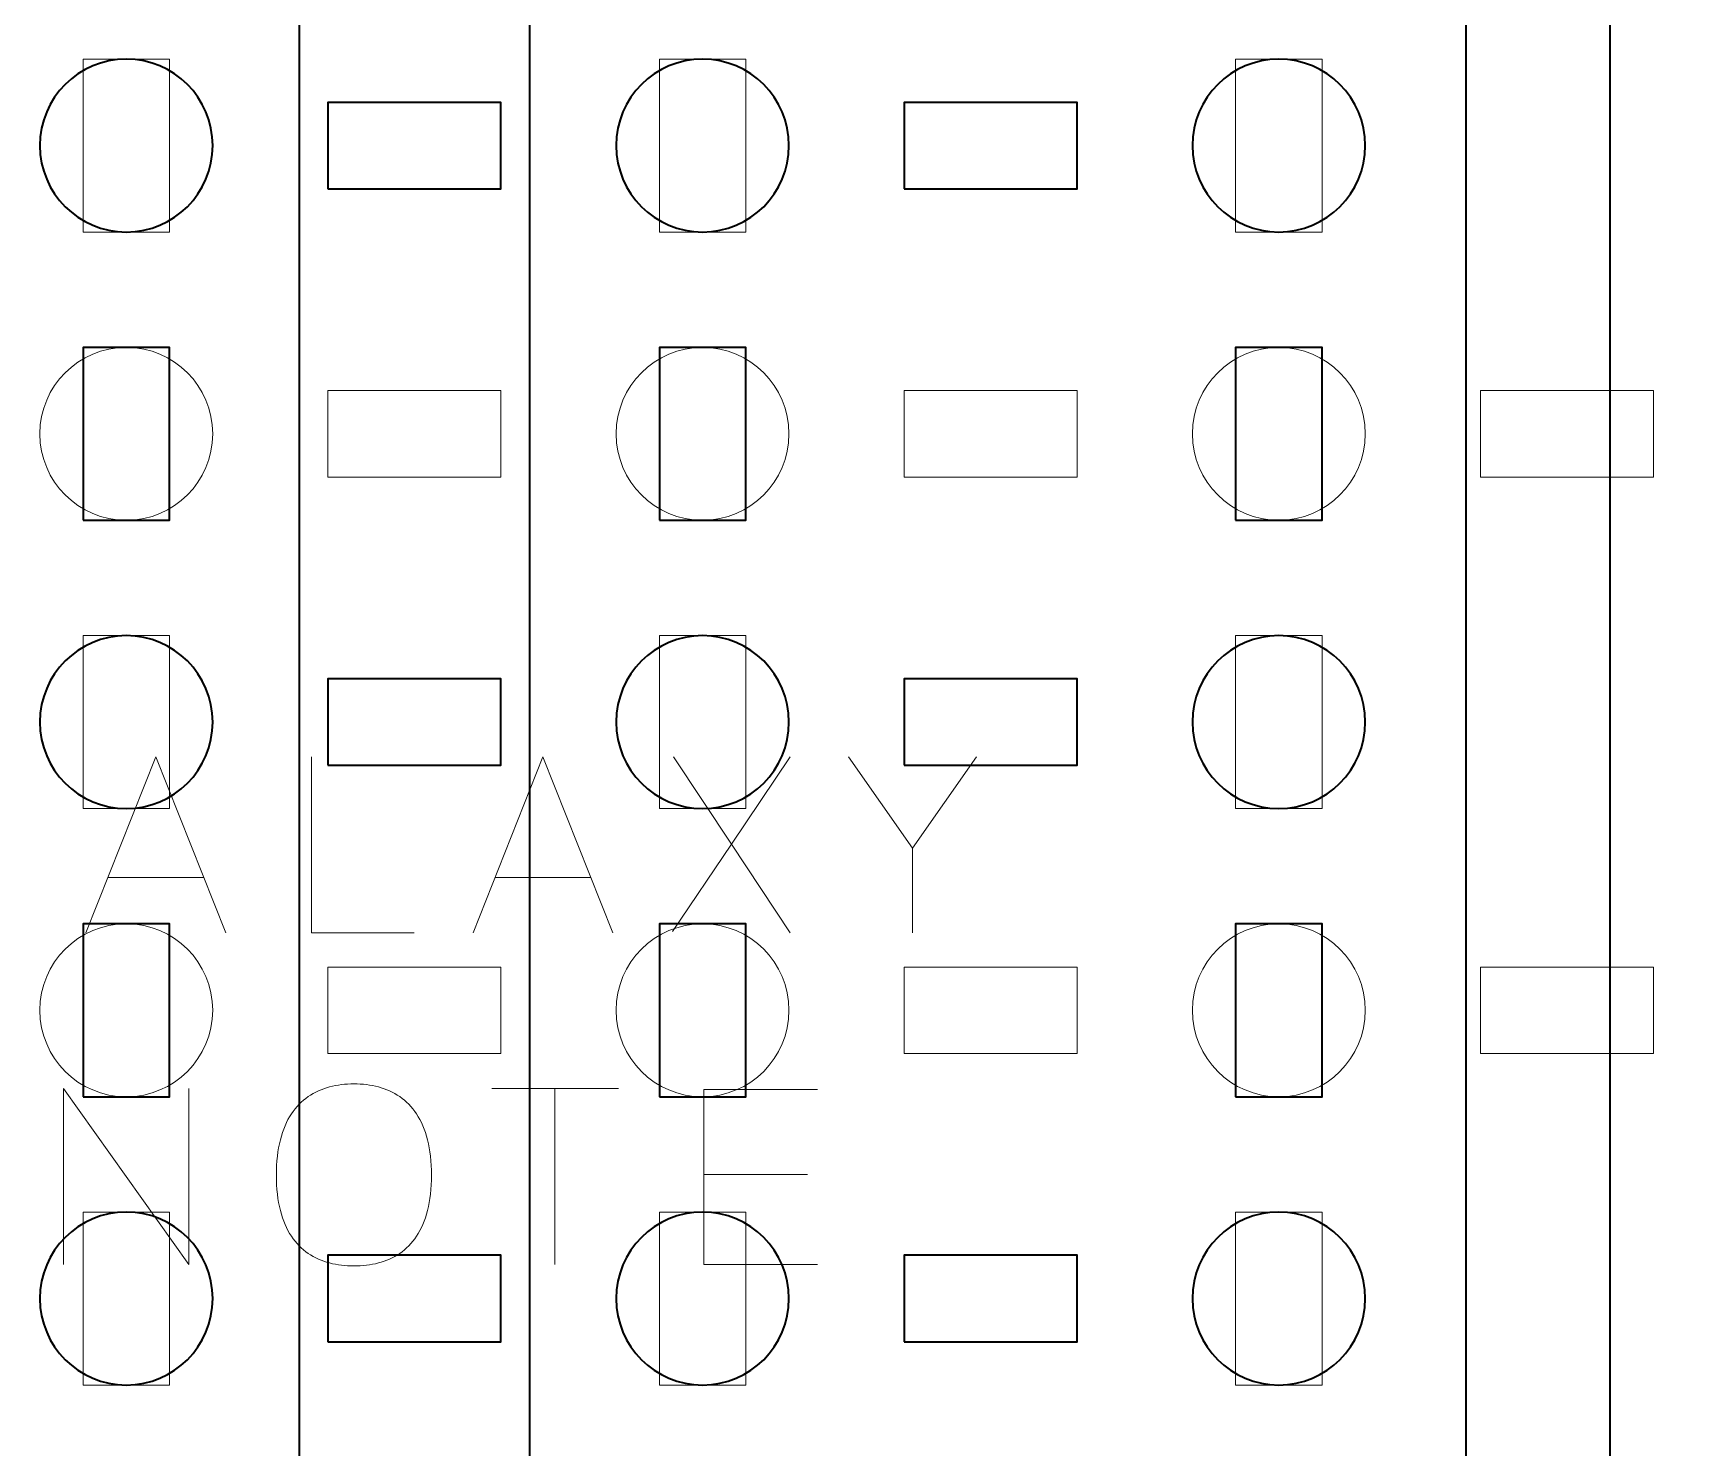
# Model space of a CAD drawing. Header units: centimetres. Extents: x -40 to 171, y -20 to 141.
# Drawn here: x 7.18 to 12.91, y 63.63 to 68.54 of the extents above; entities that cross this region are included whole.
import ezdxf

# ---------------------------------------------------------------- set-up
doc = ezdxf.new("R2010")
doc.units = ezdxf.units.CM
doc.header["$MEASUREMENT"] = 0
doc.layers.add('Layer 1', color=7, linetype='Continuous')

msp = doc.modelspace()

# ---------------------------------------------------------------- linework, layer by layer
at = {"layer": 'Layer 1', "color": 250, "lineweight": 35}
msp.add_lwpolyline([(8.1, 55.15), (8.9, 55.15), (8.9, 75.15), (8.1, 75.15), (8.1, 55.15)], close=True, dxfattribs=at)
for points, knots in [([(17.65, 54.5), (17.65, 54.5), (-0.65, 54.5), (-0.65, 54.5), (-0.65, 54.5), (-0.92609, 54.5), (-1.15, 54.72391), (-1.15, 55), (-1.15, 55), (-1.15, 55), (-1.15, 81.3), (-1.15, 81.3), (-1.15, 81.3), (-1.15, 81.57609), (-0.92609, 81.8), (-0.65, 81.8), (-0.65, 81.8), (-0.65, 81.8), (17.65, 81.8), (17.65, 81.8), (17.65, 81.8), (17.92609, 81.8), (18.15, 81.57609), (18.15, 81.3), (18.15, 81.3), (18.15, 81.3), (18.15, 55), (18.15, 55), (18.15, 55), (18.15, 54.72391), (17.92609, 54.5), (17.65, 54.5)], [0, 0, 0, 0, 0.125, 0.125, 0.125, 0.125, 0.25, 0.25, 0.25, 0.25, 0.375, 0.375, 0.375, 0.375, 0.5, 0.5, 0.5, 0.5, 0.625, 0.625, 0.625, 0.625, 0.75, 0.75, 0.75, 0.75, 0.875, 0.875, 0.875, 0.875, 1, 1, 1, 1]), ([(11.65, 57.5), (11.65, 57.5), (5.35, 57.5), (5.35, 57.5), (5.35, 57.5), (5.07391, 57.5), (4.85, 57.72391), (4.85, 58), (4.85, 58), (4.85, 58), (4.85, 72.3), (4.85, 72.3), (4.85, 72.3), (4.85, 72.57609), (5.07391, 72.8), (5.35, 72.8), (5.35, 72.8), (5.35, 72.8), (11.65, 72.8), (11.65, 72.8), (11.65, 72.8), (11.92609, 72.8), (12.15, 72.57609), (12.15, 72.3), (12.15, 72.3), (12.15, 72.3), (12.15, 58), (12.15, 58), (12.15, 58), (12.15, 57.72391), (11.92609, 57.5), (11.65, 57.5)], [0, 0, 0, 0, 0.125, 0.125, 0.125, 0.125, 0.25, 0.25, 0.25, 0.25, 0.375, 0.375, 0.375, 0.375, 0.5, 0.5, 0.5, 0.5, 0.625, 0.625, 0.625, 0.625, 0.75, 0.75, 0.75, 0.75, 0.875, 0.875, 0.875, 0.875, 1, 1, 1, 1]), ([(7.2, 68.15), (7.2, 68.31566), (7.33434, 68.45), (7.5, 68.45), (7.5, 68.45), (7.66566, 68.45), (7.8, 68.31566), (7.8, 68.15), (7.8, 68.15), (7.8, 67.98434), (7.66566, 67.85), (7.5, 67.85), (7.5, 67.85), (7.33434, 67.85), (7.2, 67.98434), (7.2, 68.15)], [0, 0, 0, 0, 0.25, 0.25, 0.25, 0.25, 0.5, 0.5, 0.5, 0.5, 0.75, 0.75, 0.75, 0.75, 1, 1, 1, 1]), ([(9.2, 68.15), (9.2, 68.31566), (9.33434, 68.45), (9.5, 68.45), (9.5, 68.45), (9.66566, 68.45), (9.8, 68.31566), (9.8, 68.15), (9.8, 68.15), (9.8, 67.98434), (9.66566, 67.85), (9.5, 67.85), (9.5, 67.85), (9.33434, 67.85), (9.2, 67.98434), (9.2, 68.15)], [0, 0, 0, 0, 0.25, 0.25, 0.25, 0.25, 0.5, 0.5, 0.5, 0.5, 0.75, 0.75, 0.75, 0.75, 1, 1, 1, 1]), ([(11.2, 68.15), (11.2, 68.31566), (11.33434, 68.45), (11.5, 68.45), (11.5, 68.45), (11.66566, 68.45), (11.8, 68.31566), (11.8, 68.15), (11.8, 68.15), (11.8, 67.98434), (11.66566, 67.85), (11.5, 67.85), (11.5, 67.85), (11.33434, 67.85), (11.2, 67.98434), (11.2, 68.15)], [0, 0, 0, 0, 0.25, 0.25, 0.25, 0.25, 0.5, 0.5, 0.5, 0.5, 0.75, 0.75, 0.75, 0.75, 1, 1, 1, 1]), ([(8.2, 68), (8.2, 68), (8.2, 68.3), (8.2, 68.3), (8.2, 68.3), (8.2, 68.3), (8.8, 68.3), (8.8, 68.3), (8.8, 68.3), (8.8, 68.3), (8.8, 68), (8.8, 68), (8.8, 68), (8.8, 68), (8.2, 68), (8.2, 68)], [0, 0, 0, 0, 0.25, 0.25, 0.25, 0.25, 0.5, 0.5, 0.5, 0.5, 0.75, 0.75, 0.75, 0.75, 1, 1, 1, 1]), ([(10.2, 68), (10.2, 68), (10.2, 68.3), (10.2, 68.3), (10.2, 68.3), (10.2, 68.3), (10.8, 68.3), (10.8, 68.3), (10.8, 68.3), (10.8, 68.3), (10.8, 68), (10.8, 68), (10.8, 68), (10.8, 68), (10.2, 68), (10.2, 68)], [0, 0, 0, 0, 0.25, 0.25, 0.25, 0.25, 0.5, 0.5, 0.5, 0.5, 0.75, 0.75, 0.75, 0.75, 1, 1, 1, 1]), ([(7.35, 66.85), (7.35, 66.85), (7.35, 67.45), (7.35, 67.45), (7.35, 67.45), (7.35, 67.45), (7.65, 67.45), (7.65, 67.45), (7.65, 67.45), (7.65, 67.45), (7.65, 66.85), (7.65, 66.85), (7.65, 66.85), (7.65, 66.85), (7.35, 66.85), (7.35, 66.85)], [0, 0, 0, 0, 0.25, 0.25, 0.25, 0.25, 0.5, 0.5, 0.5, 0.5, 0.75, 0.75, 0.75, 0.75, 1, 1, 1, 1]), ([(9.35, 66.85), (9.35, 66.85), (9.35, 67.45), (9.35, 67.45), (9.35, 67.45), (9.35, 67.45), (9.65, 67.45), (9.65, 67.45), (9.65, 67.45), (9.65, 67.45), (9.65, 66.85), (9.65, 66.85), (9.65, 66.85), (9.65, 66.85), (9.35, 66.85), (9.35, 66.85)], [0, 0, 0, 0, 0.25, 0.25, 0.25, 0.25, 0.5, 0.5, 0.5, 0.5, 0.75, 0.75, 0.75, 0.75, 1, 1, 1, 1]), ([(11.35, 66.85), (11.35, 66.85), (11.35, 67.45), (11.35, 67.45), (11.35, 67.45), (11.35, 67.45), (11.65, 67.45), (11.65, 67.45), (11.65, 67.45), (11.65, 67.45), (11.65, 66.85), (11.65, 66.85), (11.65, 66.85), (11.65, 66.85), (11.35, 66.85), (11.35, 66.85)], [0, 0, 0, 0, 0.25, 0.25, 0.25, 0.25, 0.5, 0.5, 0.5, 0.5, 0.75, 0.75, 0.75, 0.75, 1, 1, 1, 1]), ([(7.2, 66.15), (7.2, 66.31566), (7.33434, 66.45), (7.5, 66.45), (7.5, 66.45), (7.66566, 66.45), (7.8, 66.31566), (7.8, 66.15), (7.8, 66.15), (7.8, 65.98434), (7.66566, 65.85), (7.5, 65.85), (7.5, 65.85), (7.33434, 65.85), (7.2, 65.98434), (7.2, 66.15)], [0, 0, 0, 0, 0.25, 0.25, 0.25, 0.25, 0.5, 0.5, 0.5, 0.5, 0.75, 0.75, 0.75, 0.75, 1, 1, 1, 1]), ([(9.2, 66.15), (9.2, 66.31566), (9.33434, 66.45), (9.5, 66.45), (9.5, 66.45), (9.66566, 66.45), (9.8, 66.31566), (9.8, 66.15), (9.8, 66.15), (9.8, 65.98434), (9.66566, 65.85), (9.5, 65.85), (9.5, 65.85), (9.33434, 65.85), (9.2, 65.98434), (9.2, 66.15)], [0, 0, 0, 0, 0.25, 0.25, 0.25, 0.25, 0.5, 0.5, 0.5, 0.5, 0.75, 0.75, 0.75, 0.75, 1, 1, 1, 1]), ([(11.2, 66.15), (11.2, 66.31566), (11.33434, 66.45), (11.5, 66.45), (11.5, 66.45), (11.66566, 66.45), (11.8, 66.31566), (11.8, 66.15), (11.8, 66.15), (11.8, 65.98434), (11.66566, 65.85), (11.5, 65.85), (11.5, 65.85), (11.33434, 65.85), (11.2, 65.98434), (11.2, 66.15)], [0, 0, 0, 0, 0.25, 0.25, 0.25, 0.25, 0.5, 0.5, 0.5, 0.5, 0.75, 0.75, 0.75, 0.75, 1, 1, 1, 1]), ([(8.2, 66), (8.2, 66), (8.2, 66.3), (8.2, 66.3), (8.2, 66.3), (8.2, 66.3), (8.8, 66.3), (8.8, 66.3), (8.8, 66.3), (8.8, 66.3), (8.8, 66), (8.8, 66), (8.8, 66), (8.8, 66), (8.2, 66), (8.2, 66)], [0, 0, 0, 0, 0.25, 0.25, 0.25, 0.25, 0.5, 0.5, 0.5, 0.5, 0.75, 0.75, 0.75, 0.75, 1, 1, 1, 1]), ([(10.2, 66), (10.2, 66), (10.2, 66.3), (10.2, 66.3), (10.2, 66.3), (10.2, 66.3), (10.8, 66.3), (10.8, 66.3), (10.8, 66.3), (10.8, 66.3), (10.8, 66), (10.8, 66), (10.8, 66), (10.8, 66), (10.2, 66), (10.2, 66)], [0, 0, 0, 0, 0.25, 0.25, 0.25, 0.25, 0.5, 0.5, 0.5, 0.5, 0.75, 0.75, 0.75, 0.75, 1, 1, 1, 1]), ([(7.35, 64.85), (7.35, 64.85), (7.35, 65.45), (7.35, 65.45), (7.35, 65.45), (7.35, 65.45), (7.65, 65.45), (7.65, 65.45), (7.65, 65.45), (7.65, 65.45), (7.65, 64.85), (7.65, 64.85), (7.65, 64.85), (7.65, 64.85), (7.35, 64.85), (7.35, 64.85)], [0, 0, 0, 0, 0.25, 0.25, 0.25, 0.25, 0.5, 0.5, 0.5, 0.5, 0.75, 0.75, 0.75, 0.75, 1, 1, 1, 1]), ([(9.35, 64.85), (9.35, 64.85), (9.35, 65.45), (9.35, 65.45), (9.35, 65.45), (9.35, 65.45), (9.65, 65.45), (9.65, 65.45), (9.65, 65.45), (9.65, 65.45), (9.65, 64.85), (9.65, 64.85), (9.65, 64.85), (9.65, 64.85), (9.35, 64.85), (9.35, 64.85)], [0, 0, 0, 0, 0.25, 0.25, 0.25, 0.25, 0.5, 0.5, 0.5, 0.5, 0.75, 0.75, 0.75, 0.75, 1, 1, 1, 1]), ([(11.35, 64.85), (11.35, 64.85), (11.35, 65.45), (11.35, 65.45), (11.35, 65.45), (11.35, 65.45), (11.65, 65.45), (11.65, 65.45), (11.65, 65.45), (11.65, 65.45), (11.65, 64.85), (11.65, 64.85), (11.65, 64.85), (11.65, 64.85), (11.35, 64.85), (11.35, 64.85)], [0, 0, 0, 0, 0.25, 0.25, 0.25, 0.25, 0.5, 0.5, 0.5, 0.5, 0.75, 0.75, 0.75, 0.75, 1, 1, 1, 1]), ([(7.2, 64.15), (7.2, 64.31566), (7.33434, 64.45), (7.5, 64.45), (7.5, 64.45), (7.66566, 64.45), (7.8, 64.31566), (7.8, 64.15), (7.8, 64.15), (7.8, 63.98434), (7.66566, 63.85), (7.5, 63.85), (7.5, 63.85), (7.33434, 63.85), (7.2, 63.98434), (7.2, 64.15)], [0, 0, 0, 0, 0.25, 0.25, 0.25, 0.25, 0.5, 0.5, 0.5, 0.5, 0.75, 0.75, 0.75, 0.75, 1, 1, 1, 1]), ([(9.2, 64.15), (9.2, 64.31566), (9.33434, 64.45), (9.5, 64.45), (9.5, 64.45), (9.66566, 64.45), (9.8, 64.31566), (9.8, 64.15), (9.8, 64.15), (9.8, 63.98434), (9.66566, 63.85), (9.5, 63.85), (9.5, 63.85), (9.33434, 63.85), (9.2, 63.98434), (9.2, 64.15)], [0, 0, 0, 0, 0.25, 0.25, 0.25, 0.25, 0.5, 0.5, 0.5, 0.5, 0.75, 0.75, 0.75, 0.75, 1, 1, 1, 1]), ([(11.2, 64.15), (11.2, 64.31566), (11.33434, 64.45), (11.5, 64.45), (11.5, 64.45), (11.66566, 64.45), (11.8, 64.31566), (11.8, 64.15), (11.8, 64.15), (11.8, 63.98434), (11.66566, 63.85), (11.5, 63.85), (11.5, 63.85), (11.33434, 63.85), (11.2, 63.98434), (11.2, 64.15)], [0, 0, 0, 0, 0.25, 0.25, 0.25, 0.25, 0.5, 0.5, 0.5, 0.5, 0.75, 0.75, 0.75, 0.75, 1, 1, 1, 1]), ([(8.2, 64), (8.2, 64), (8.2, 64.3), (8.2, 64.3), (8.2, 64.3), (8.2, 64.3), (8.8, 64.3), (8.8, 64.3), (8.8, 64.3), (8.8, 64.3), (8.8, 64), (8.8, 64), (8.8, 64), (8.8, 64), (8.2, 64), (8.2, 64)], [0, 0, 0, 0, 0.25, 0.25, 0.25, 0.25, 0.5, 0.5, 0.5, 0.5, 0.75, 0.75, 0.75, 0.75, 1, 1, 1, 1]), ([(10.2, 64), (10.2, 64), (10.2, 64.3), (10.2, 64.3), (10.2, 64.3), (10.2, 64.3), (10.8, 64.3), (10.8, 64.3), (10.8, 64.3), (10.8, 64.3), (10.8, 64), (10.8, 64), (10.8, 64), (10.8, 64), (10.2, 64), (10.2, 64)], [0, 0, 0, 0, 0.25, 0.25, 0.25, 0.25, 0.5, 0.5, 0.5, 0.5, 0.75, 0.75, 0.75, 0.75, 1, 1, 1, 1])]:
    msp.add_open_spline(points, degree=3, knots=knots, dxfattribs=at)
at = {"layer": 'Layer 1', "color": 142, "lineweight": 35}
msp.add_open_spline([(4.35, 57.65), (4.35, 57.65), (4.35, 72.65), (4.35, 72.65), (4.35, 72.65), (4.35, 72.65), (12.65, 72.65), (12.65, 72.65), (12.65, 72.65), (12.65, 72.65), (12.65, 57.65), (12.65, 57.65), (12.65, 57.65), (12.65, 57.65), (4.35, 57.65), (4.35, 57.65)], degree=3, knots=[0, 0, 0, 0, 0.25, 0.25, 0.25, 0.25, 0.5, 0.5, 0.5, 0.5, 0.75, 0.75, 0.75, 0.75, 1, 1, 1, 1], dxfattribs=at)
at = {"layer": 'Layer 1', "color": 250, "lineweight": 20}
for points in [[(7.35, 67.85), (7.35, 67.85), (7.35, 68.45), (7.35, 68.45), (7.35, 68.45), (7.35, 68.45), (7.65, 68.45), (7.65, 68.45), (7.65, 68.45), (7.65, 68.45), (7.65, 67.85), (7.65, 67.85), (7.65, 67.85), (7.65, 67.85), (7.35, 67.85), (7.35, 67.85)], [(9.35, 67.85), (9.35, 67.85), (9.35, 68.45), (9.35, 68.45), (9.35, 68.45), (9.35, 68.45), (9.65, 68.45), (9.65, 68.45), (9.65, 68.45), (9.65, 68.45), (9.65, 67.85), (9.65, 67.85), (9.65, 67.85), (9.65, 67.85), (9.35, 67.85), (9.35, 67.85)], [(11.35, 67.85), (11.35, 67.85), (11.35, 68.45), (11.35, 68.45), (11.35, 68.45), (11.35, 68.45), (11.65, 68.45), (11.65, 68.45), (11.65, 68.45), (11.65, 68.45), (11.65, 67.85), (11.65, 67.85), (11.65, 67.85), (11.65, 67.85), (11.35, 67.85), (11.35, 67.85)], [(7.2, 67.15), (7.2, 67.31566), (7.33434, 67.45), (7.5, 67.45), (7.5, 67.45), (7.66566, 67.45), (7.8, 67.31566), (7.8, 67.15), (7.8, 67.15), (7.8, 66.98434), (7.66566, 66.85), (7.5, 66.85), (7.5, 66.85), (7.33434, 66.85), (7.2, 66.98434), (7.2, 67.15)], [(9.2, 67.15), (9.2, 67.31566), (9.33434, 67.45), (9.5, 67.45), (9.5, 67.45), (9.66566, 67.45), (9.8, 67.31566), (9.8, 67.15), (9.8, 67.15), (9.8, 66.98434), (9.66566, 66.85), (9.5, 66.85), (9.5, 66.85), (9.33434, 66.85), (9.2, 66.98434), (9.2, 67.15)], [(11.2, 67.15), (11.2, 67.31566), (11.33434, 67.45), (11.5, 67.45), (11.5, 67.45), (11.66566, 67.45), (11.8, 67.31566), (11.8, 67.15), (11.8, 67.15), (11.8, 66.98434), (11.66566, 66.85), (11.5, 66.85), (11.5, 66.85), (11.33434, 66.85), (11.2, 66.98434), (11.2, 67.15)], [(8.2, 67), (8.2, 67), (8.2, 67.3), (8.2, 67.3), (8.2, 67.3), (8.2, 67.3), (8.8, 67.3), (8.8, 67.3), (8.8, 67.3), (8.8, 67.3), (8.8, 67), (8.8, 67), (8.8, 67), (8.8, 67), (8.2, 67), (8.2, 67)], [(10.2, 67), (10.2, 67), (10.2, 67.3), (10.2, 67.3), (10.2, 67.3), (10.2, 67.3), (10.8, 67.3), (10.8, 67.3), (10.8, 67.3), (10.8, 67.3), (10.8, 67), (10.8, 67), (10.8, 67), (10.8, 67), (10.2, 67), (10.2, 67)], [(12.2, 67), (12.2, 67), (12.2, 67.3), (12.2, 67.3), (12.2, 67.3), (12.2, 67.3), (12.8, 67.3), (12.8, 67.3), (12.8, 67.3), (12.8, 67.3), (12.8, 67), (12.8, 67), (12.8, 67), (12.8, 67), (12.2, 67), (12.2, 67)], [(7.35, 65.85), (7.35, 65.85), (7.35, 66.45), (7.35, 66.45), (7.35, 66.45), (7.35, 66.45), (7.65, 66.45), (7.65, 66.45), (7.65, 66.45), (7.65, 66.45), (7.65, 65.85), (7.65, 65.85), (7.65, 65.85), (7.65, 65.85), (7.35, 65.85), (7.35, 65.85)], [(9.35, 65.85), (9.35, 65.85), (9.35, 66.45), (9.35, 66.45), (9.35, 66.45), (9.35, 66.45), (9.65, 66.45), (9.65, 66.45), (9.65, 66.45), (9.65, 66.45), (9.65, 65.85), (9.65, 65.85), (9.65, 65.85), (9.65, 65.85), (9.35, 65.85), (9.35, 65.85)], [(11.35, 65.85), (11.35, 65.85), (11.35, 66.45), (11.35, 66.45), (11.35, 66.45), (11.35, 66.45), (11.65, 66.45), (11.65, 66.45), (11.65, 66.45), (11.65, 66.45), (11.65, 65.85), (11.65, 65.85), (11.65, 65.85), (11.65, 65.85), (11.35, 65.85), (11.35, 65.85)], [(7.2, 65.15), (7.2, 65.31566), (7.33434, 65.45), (7.5, 65.45), (7.5, 65.45), (7.66566, 65.45), (7.8, 65.31566), (7.8, 65.15), (7.8, 65.15), (7.8, 64.98434), (7.66566, 64.85), (7.5, 64.85), (7.5, 64.85), (7.33434, 64.85), (7.2, 64.98434), (7.2, 65.15)], [(9.2, 65.15), (9.2, 65.31566), (9.33434, 65.45), (9.5, 65.45), (9.5, 65.45), (9.66566, 65.45), (9.8, 65.31566), (9.8, 65.15), (9.8, 65.15), (9.8, 64.98434), (9.66566, 64.85), (9.5, 64.85), (9.5, 64.85), (9.33434, 64.85), (9.2, 64.98434), (9.2, 65.15)], [(11.2, 65.15), (11.2, 65.31566), (11.33434, 65.45), (11.5, 65.45), (11.5, 65.45), (11.66566, 65.45), (11.8, 65.31566), (11.8, 65.15), (11.8, 65.15), (11.8, 64.98434), (11.66566, 64.85), (11.5, 64.85), (11.5, 64.85), (11.33434, 64.85), (11.2, 64.98434), (11.2, 65.15)], [(8.2, 65), (8.2, 65), (8.2, 65.3), (8.2, 65.3), (8.2, 65.3), (8.2, 65.3), (8.8, 65.3), (8.8, 65.3), (8.8, 65.3), (8.8, 65.3), (8.8, 65), (8.8, 65), (8.8, 65), (8.8, 65), (8.2, 65), (8.2, 65)], [(10.2, 65), (10.2, 65), (10.2, 65.3), (10.2, 65.3), (10.2, 65.3), (10.2, 65.3), (10.8, 65.3), (10.8, 65.3), (10.8, 65.3), (10.8, 65.3), (10.8, 65), (10.8, 65), (10.8, 65), (10.8, 65), (10.2, 65), (10.2, 65)], [(12.2, 65), (12.2, 65), (12.2, 65.3), (12.2, 65.3), (12.2, 65.3), (12.2, 65.3), (12.8, 65.3), (12.8, 65.3), (12.8, 65.3), (12.8, 65.3), (12.8, 65), (12.8, 65), (12.8, 65), (12.8, 65), (12.2, 65), (12.2, 65)], [(7.35, 63.85), (7.35, 63.85), (7.35, 64.45), (7.35, 64.45), (7.35, 64.45), (7.35, 64.45), (7.65, 64.45), (7.65, 64.45), (7.65, 64.45), (7.65, 64.45), (7.65, 63.85), (7.65, 63.85), (7.65, 63.85), (7.65, 63.85), (7.35, 63.85), (7.35, 63.85)], [(9.35, 63.85), (9.35, 63.85), (9.35, 64.45), (9.35, 64.45), (9.35, 64.45), (9.35, 64.45), (9.65, 64.45), (9.65, 64.45), (9.65, 64.45), (9.65, 64.45), (9.65, 63.85), (9.65, 63.85), (9.65, 63.85), (9.65, 63.85), (9.35, 63.85), (9.35, 63.85)], [(11.35, 63.85), (11.35, 63.85), (11.35, 64.45), (11.35, 64.45), (11.35, 64.45), (11.35, 64.45), (11.65, 64.45), (11.65, 64.45), (11.65, 64.45), (11.65, 64.45), (11.65, 63.85), (11.65, 63.85), (11.65, 63.85), (11.65, 63.85), (11.35, 63.85), (11.35, 63.85)]]:
    msp.add_open_spline(points, degree=3, knots=[0, 0, 0, 0, 0.25, 0.25, 0.25, 0.25, 0.5, 0.5, 0.5, 0.5, 0.75, 0.75, 0.75, 0.75, 1, 1, 1, 1], dxfattribs=at)
at = {"layer": 'Layer 1', "color": 30, "lineweight": 9}
for points, knots in [([(7.35995, 65.41882), (7.35995, 65.41882), (7.6021, 66.02927), (7.6021, 66.02927), (7.6021, 66.02927), (7.6021, 66.02927), (7.84509, 65.41882), (7.84509, 65.41882), (7.84509, 65.41882), (7.84509, 65.41882), (7.6021, 66.02927), (7.6021, 66.02927), (7.6021, 66.02927), (7.6021, 66.02927), (7.35995, 65.41882), (7.35995, 65.41882)], [0, 0, 0, 0, 0.25, 0.25, 0.25, 0.25, 0.5, 0.5, 0.5, 0.5, 0.75, 0.75, 0.75, 0.75, 1, 1, 1, 1]), ([(8.49957, 65.41882), (8.49957, 65.41882), (8.14312, 65.41882), (8.14312, 65.41882), (8.14312, 65.41882), (8.14312, 65.41882), (8.14312, 66.02927), (8.14312, 66.02927), (8.14312, 66.02927), (8.14312, 66.02927), (8.14312, 65.41882), (8.14312, 65.41882), (8.14312, 65.41882), (8.14312, 65.41882), (8.49957, 65.41882), (8.49957, 65.41882)], [0, 0, 0, 0, 0.25, 0.25, 0.25, 0.25, 0.5, 0.5, 0.5, 0.5, 0.75, 0.75, 0.75, 0.75, 1, 1, 1, 1]), ([(8.70362, 65.41882), (8.70362, 65.41882), (8.94577, 66.02927), (8.94577, 66.02927), (8.94577, 66.02927), (8.94577, 66.02927), (9.18876, 65.41882), (9.18876, 65.41882), (9.18876, 65.41882), (9.18876, 65.41882), (8.94577, 66.02927), (8.94577, 66.02927), (8.94577, 66.02927), (8.94577, 66.02927), (8.70362, 65.41882), (8.70362, 65.41882)], [0, 0, 0, 0, 0.25, 0.25, 0.25, 0.25, 0.5, 0.5, 0.5, 0.5, 0.75, 0.75, 0.75, 0.75, 1, 1, 1, 1]), ([(9.39535, 65.42305), (9.39535, 65.42305), (9.60024, 65.72616), (9.60024, 65.72616), (9.60024, 65.72616), (9.60024, 65.72616), (9.39874, 66.02927), (9.39874, 66.02927), (9.39874, 66.02927), (9.39874, 66.02927), (9.60024, 65.72616), (9.60024, 65.72616), (9.60024, 65.72616), (9.60024, 65.72616), (9.80429, 66.02927), (9.80429, 66.02927), (9.80429, 66.02927), (9.80429, 66.02927), (9.60024, 65.72616), (9.60024, 65.72616), (9.60024, 65.72616), (9.60024, 65.72616), (9.80429, 65.41882), (9.80429, 65.41882), (9.80429, 65.41882), (9.80429, 65.41882), (9.60024, 65.72616), (9.60024, 65.72616), (9.60024, 65.72616), (9.60024, 65.72616), (9.39535, 65.42305), (9.39535, 65.42305)], [0, 0, 0, 0, 0.125, 0.125, 0.125, 0.125, 0.25, 0.25, 0.25, 0.25, 0.375, 0.375, 0.375, 0.375, 0.5, 0.5, 0.5, 0.5, 0.625, 0.625, 0.625, 0.625, 0.75, 0.75, 0.75, 0.75, 0.875, 0.875, 0.875, 0.875, 1, 1, 1, 1]), ([(10.22848, 65.41882), (10.22848, 65.41882), (10.22848, 65.71261), (10.22848, 65.71261), (10.22848, 65.71261), (10.22848, 65.71261), (10.00665, 66.02927), (10.00665, 66.02927), (10.00665, 66.02927), (10.00665, 66.02927), (10.22848, 65.71261), (10.22848, 65.71261), (10.22848, 65.71261), (10.22848, 65.71261), (10.45031, 66.02927), (10.45031, 66.02927), (10.45031, 66.02927), (10.45031, 66.02927), (10.22848, 65.71261), (10.22848, 65.71261), (10.22848, 65.71261), (10.22848, 65.71261), (10.22848, 65.41882), (10.22848, 65.41882)], [0, 0, 0, 0, 0.1666667, 0.1666667, 0.1666667, 0.1666667, 0.3333333, 0.3333333, 0.3333333, 0.3333333, 0.5, 0.5, 0.5, 0.5, 0.6666667, 0.6666667, 0.6666667, 0.6666667, 0.8333333, 0.8333333, 0.8333333, 0.8333333, 1, 1, 1, 1]), ([(7.43615, 65.61101), (7.43615, 65.61101), (7.76805, 65.61101), (7.76805, 65.61101), (7.76805, 65.61101), (7.76805, 65.61101), (7.43615, 65.61101), (7.43615, 65.61101)], [0, 0, 0, 0, 0.5, 0.5, 0.5, 0.5, 1, 1, 1, 1]), ([(8.77982, 65.61101), (8.77982, 65.61101), (9.11172, 65.61101), (9.11172, 65.61101), (9.11172, 65.61101), (9.11172, 65.61101), (8.77982, 65.61101), (8.77982, 65.61101)], [0, 0, 0, 0, 0.5, 0.5, 0.5, 0.5, 1, 1, 1, 1]), ([(7.28163, 64.2682), (7.28163, 64.2682), (7.28163, 64.87865), (7.28163, 64.87865), (7.28163, 64.87865), (7.28163, 64.87865), (7.71682, 64.2682), (7.71682, 64.2682), (7.71682, 64.2682), (7.71682, 64.2682), (7.71682, 64.87865), (7.71682, 64.87865), (7.71682, 64.87865), (7.71682, 64.87865), (7.71682, 64.2682), (7.71682, 64.2682), (7.71682, 64.2682), (7.71682, 64.2682), (7.28163, 64.87865), (7.28163, 64.87865), (7.28163, 64.87865), (7.28163, 64.87865), (7.28163, 64.2682), (7.28163, 64.2682)], [0, 0, 0, 0, 0.1666667, 0.1666667, 0.1666667, 0.1666667, 0.3333333, 0.3333333, 0.3333333, 0.3333333, 0.5, 0.5, 0.5, 0.5, 0.6666667, 0.6666667, 0.6666667, 0.6666667, 0.8333333, 0.8333333, 0.8333333, 0.8333333, 1, 1, 1, 1]), ([(8.29001, 64.26312), (8.31979, 64.26298), (8.34801, 64.26651), (8.37496, 64.27342), (8.37496, 64.27342), (8.40177, 64.28048), (8.42633, 64.29148), (8.44876, 64.30672), (8.44876, 64.30672), (8.4712, 64.32182), (8.49067, 64.34172), (8.50718, 64.36627), (8.50718, 64.36627), (8.52369, 64.39083), (8.53639, 64.4206), (8.54542, 64.4556), (8.54542, 64.4556), (8.5546, 64.49059), (8.55911, 64.53137), (8.55925, 64.57808), (8.55925, 64.57808), (8.55911, 64.62479), (8.5546, 64.66557), (8.54542, 64.70071), (8.54542, 64.70071), (8.53639, 64.73584), (8.52369, 64.76576), (8.50718, 64.79045), (8.50718, 64.79045), (8.49067, 64.81515), (8.4712, 64.83519), (8.44876, 64.85057), (8.44876, 64.85057), (8.42633, 64.86595), (8.40177, 64.8771), (8.37496, 64.88429), (8.37496, 64.88429), (8.34801, 64.89135), (8.31979, 64.89488), (8.29001, 64.89474), (8.29001, 64.89474), (8.26024, 64.89488), (8.23201, 64.89135), (8.20506, 64.88429), (8.20506, 64.88429), (8.17825, 64.8771), (8.1537, 64.86595), (8.13126, 64.85057), (8.13126, 64.85057), (8.10882, 64.83519), (8.08935, 64.81515), (8.07284, 64.79045), (8.07284, 64.79045), (8.05633, 64.76576), (8.04363, 64.73584), (8.0346, 64.70071), (8.0346, 64.70071), (8.02543, 64.66557), (8.02091, 64.62479), (8.02077, 64.57808), (8.02077, 64.57808), (8.02091, 64.53137), (8.02543, 64.49059), (8.0346, 64.4556), (8.0346, 64.4556), (8.04363, 64.4206), (8.05633, 64.39083), (8.07284, 64.36627), (8.07284, 64.36627), (8.08935, 64.34172), (8.10882, 64.32182), (8.13126, 64.30672), (8.13126, 64.30672), (8.1537, 64.29148), (8.17825, 64.28048), (8.20506, 64.27342), (8.20506, 64.27342), (8.23201, 64.26651), (8.26024, 64.26298), (8.29001, 64.26312)], [0, 0, 0, 0, 0.05, 0.05, 0.05, 0.05, 0.1, 0.1, 0.1, 0.1, 0.15, 0.15, 0.15, 0.15, 0.2, 0.2, 0.2, 0.2, 0.25, 0.25, 0.25, 0.25, 0.3, 0.3, 0.3, 0.3, 0.35, 0.35, 0.35, 0.35, 0.4, 0.4, 0.4, 0.4, 0.45, 0.45, 0.45, 0.45, 0.5, 0.5, 0.5, 0.5, 0.55, 0.55, 0.55, 0.55, 0.6, 0.6, 0.6, 0.6, 0.65, 0.65, 0.65, 0.65, 0.7, 0.7, 0.7, 0.7, 0.75, 0.75, 0.75, 0.75, 0.8, 0.8, 0.8, 0.8, 0.85, 0.85, 0.85, 0.85, 0.9, 0.9, 0.9, 0.9, 0.95, 0.95, 0.95, 0.95, 1, 1, 1, 1]), ([(8.29001, 64.26312), (8.31979, 64.26298), (8.34801, 64.26651), (8.37496, 64.27342), (8.37496, 64.27342), (8.40177, 64.28048), (8.42633, 64.29148), (8.44876, 64.30672), (8.44876, 64.30672), (8.4712, 64.32182), (8.49067, 64.34172), (8.50718, 64.36627), (8.50718, 64.36627), (8.52369, 64.39083), (8.53639, 64.4206), (8.54542, 64.4556), (8.54542, 64.4556), (8.5546, 64.49059), (8.55911, 64.53137), (8.55925, 64.57808), (8.55925, 64.57808), (8.55911, 64.62479), (8.5546, 64.66557), (8.54542, 64.70071), (8.54542, 64.70071), (8.53639, 64.73584), (8.52369, 64.76576), (8.50718, 64.79045), (8.50718, 64.79045), (8.49067, 64.81515), (8.4712, 64.83519), (8.44876, 64.85057), (8.44876, 64.85057), (8.42633, 64.86595), (8.40177, 64.8771), (8.37496, 64.88429), (8.37496, 64.88429), (8.34801, 64.89135), (8.31979, 64.89488), (8.29001, 64.89474), (8.29001, 64.89474), (8.26024, 64.89488), (8.23201, 64.89135), (8.20506, 64.88429), (8.20506, 64.88429), (8.17825, 64.8771), (8.1537, 64.86595), (8.13126, 64.85057), (8.13126, 64.85057), (8.10882, 64.83519), (8.08935, 64.81515), (8.07284, 64.79045), (8.07284, 64.79045), (8.05633, 64.76576), (8.04363, 64.73584), (8.0346, 64.70071), (8.0346, 64.70071), (8.02543, 64.66557), (8.02091, 64.62479), (8.02077, 64.57808), (8.02077, 64.57808), (8.02091, 64.53137), (8.02543, 64.49059), (8.0346, 64.4556), (8.0346, 64.4556), (8.04363, 64.4206), (8.05633, 64.39083), (8.07284, 64.36627), (8.07284, 64.36627), (8.08935, 64.34172), (8.10882, 64.32182), (8.13126, 64.30672), (8.13126, 64.30672), (8.1537, 64.29148), (8.17825, 64.28048), (8.20506, 64.27342), (8.20506, 64.27342), (8.23201, 64.26651), (8.26024, 64.26298), (8.29001, 64.26312)], [0, 0, 0, 0, 0.05, 0.05, 0.05, 0.05, 0.1, 0.1, 0.1, 0.1, 0.15, 0.15, 0.15, 0.15, 0.2, 0.2, 0.2, 0.2, 0.25, 0.25, 0.25, 0.25, 0.3, 0.3, 0.3, 0.3, 0.35, 0.35, 0.35, 0.35, 0.4, 0.4, 0.4, 0.4, 0.45, 0.45, 0.45, 0.45, 0.5, 0.5, 0.5, 0.5, 0.55, 0.55, 0.55, 0.55, 0.6, 0.6, 0.6, 0.6, 0.65, 0.65, 0.65, 0.65, 0.7, 0.7, 0.7, 0.7, 0.75, 0.75, 0.75, 0.75, 0.8, 0.8, 0.8, 0.8, 0.85, 0.85, 0.85, 0.85, 0.9, 0.9, 0.9, 0.9, 0.95, 0.95, 0.95, 0.95, 1, 1, 1, 1]), ([(8.98767, 64.2682), (8.98767, 64.2682), (8.98767, 64.87865), (8.98767, 64.87865), (8.98767, 64.87865), (8.98767, 64.87865), (8.76838, 64.87865), (8.76838, 64.87865), (8.76838, 64.87865), (8.76838, 64.87865), (9.20865, 64.87865), (9.20865, 64.87865), (9.20865, 64.87865), (9.20865, 64.87865), (8.98767, 64.87865), (8.98767, 64.87865), (8.98767, 64.87865), (8.98767, 64.87865), (8.98767, 64.2682), (8.98767, 64.2682)], [0, 0, 0, 0, 0.2, 0.2, 0.2, 0.2, 0.4, 0.4, 0.4, 0.4, 0.6, 0.6, 0.6, 0.6, 0.8, 0.8, 0.8, 0.8, 1, 1, 1, 1]), ([(9.89869, 64.2682), (9.89869, 64.2682), (9.50414, 64.2682), (9.50414, 64.2682), (9.50414, 64.2682), (9.50414, 64.2682), (9.50414, 64.87526), (9.50414, 64.87526), (9.50414, 64.87526), (9.50414, 64.87526), (9.89869, 64.87526), (9.89869, 64.87526), (9.89869, 64.87526), (9.89869, 64.87526), (9.50414, 64.87526), (9.50414, 64.87526), (9.50414, 64.87526), (9.50414, 64.87526), (9.50414, 64.2682), (9.50414, 64.2682), (9.50414, 64.2682), (9.50414, 64.2682), (9.89869, 64.2682), (9.89869, 64.2682)], [0, 0, 0, 0, 0.1666667, 0.1666667, 0.1666667, 0.1666667, 0.3333333, 0.3333333, 0.3333333, 0.3333333, 0.5, 0.5, 0.5, 0.5, 0.6666667, 0.6666667, 0.6666667, 0.6666667, 0.8333333, 0.8333333, 0.8333333, 0.8333333, 1, 1, 1, 1]), ([(9.86482, 64.58062), (9.86482, 64.58062), (9.50414, 64.58062), (9.50414, 64.58062), (9.50414, 64.58062), (9.50414, 64.58062), (9.86482, 64.58062), (9.86482, 64.58062)], [0, 0, 0, 0, 0.5, 0.5, 0.5, 0.5, 1, 1, 1, 1])]:
    msp.add_open_spline(points, degree=3, knots=knots, dxfattribs=at)

doc.saveas('drawing.dxf')
